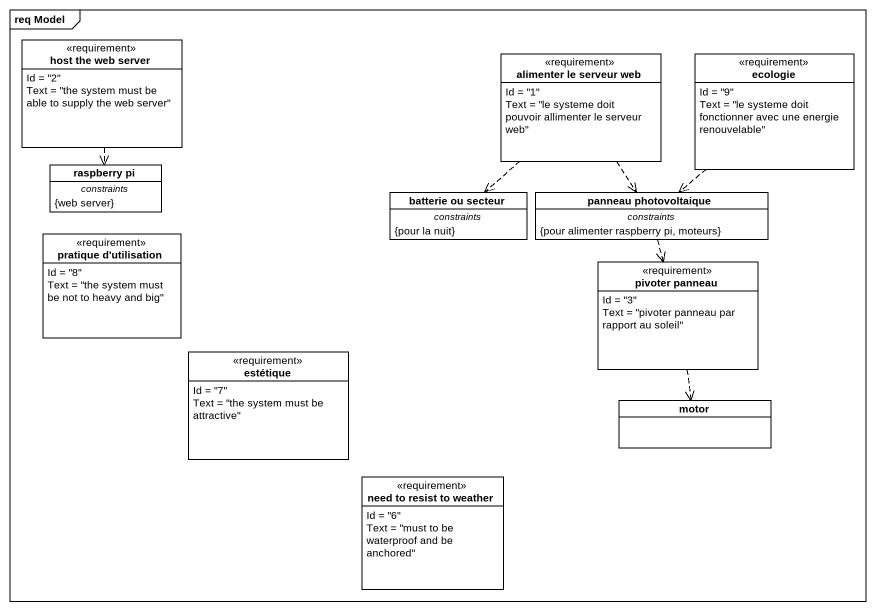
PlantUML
@startuml
mainframe req Model
hide circle
hide empty members
class "host the web server" as host_the_web_server <<requirement>> {
  Id = "2"
  Text = "the system must be able to supply the web server"
}
class "alimenter le serveur web" as alimenter_le_serveur_web <<requirement>> {
  Id = "1"
  Text = "le systeme doit pouvoir allimenter le serveur web"
}
class ecologie <<requirement>> {
  Id = "9"
  Text = "le systeme doit fonctionner avec une energie renouvelable"
}
class "raspberry pi" as raspberry_pi {
  -- constraints --
  {web server}
}
class "batterie ou secteur" as batterie_ou_secteur {
  -- constraints --
  {pour la nuit}
}
class "panneau photovoltaique" as panneau_photovoltaique {
  -- constraints --
  {pour alimenter raspberry pi, moteurs}
}
class "pratique d'utilisation" as pratique_d_utilisation <<requirement>> {
  Id = "8"
  Text = "the system must be not to heavy and big"
}
class "pivoter panneau" as pivoter_panneau <<requirement>> {
  Id = "3"
  Text = "pivoter panneau par rapport au soleil"
}
class estétique <<requirement>> {
  Id = "7"
  Text = "the system must be attractive"
}
class motor
class "need to resist to weather" as need_to_resist_to_weather <<requirement>> {
  Id = "6"
  Text = "must to be waterproof and be anchored"
}
host_the_web_server ..> raspberry_pi
alimenter_le_serveur_web ..> batterie_ou_secteur
alimenter_le_serveur_web ..> panneau_photovoltaique
ecologie ..> panneau_photovoltaique
panneau_photovoltaique ..> pivoter_panneau
pivoter_panneau ..> motor
@enduml
